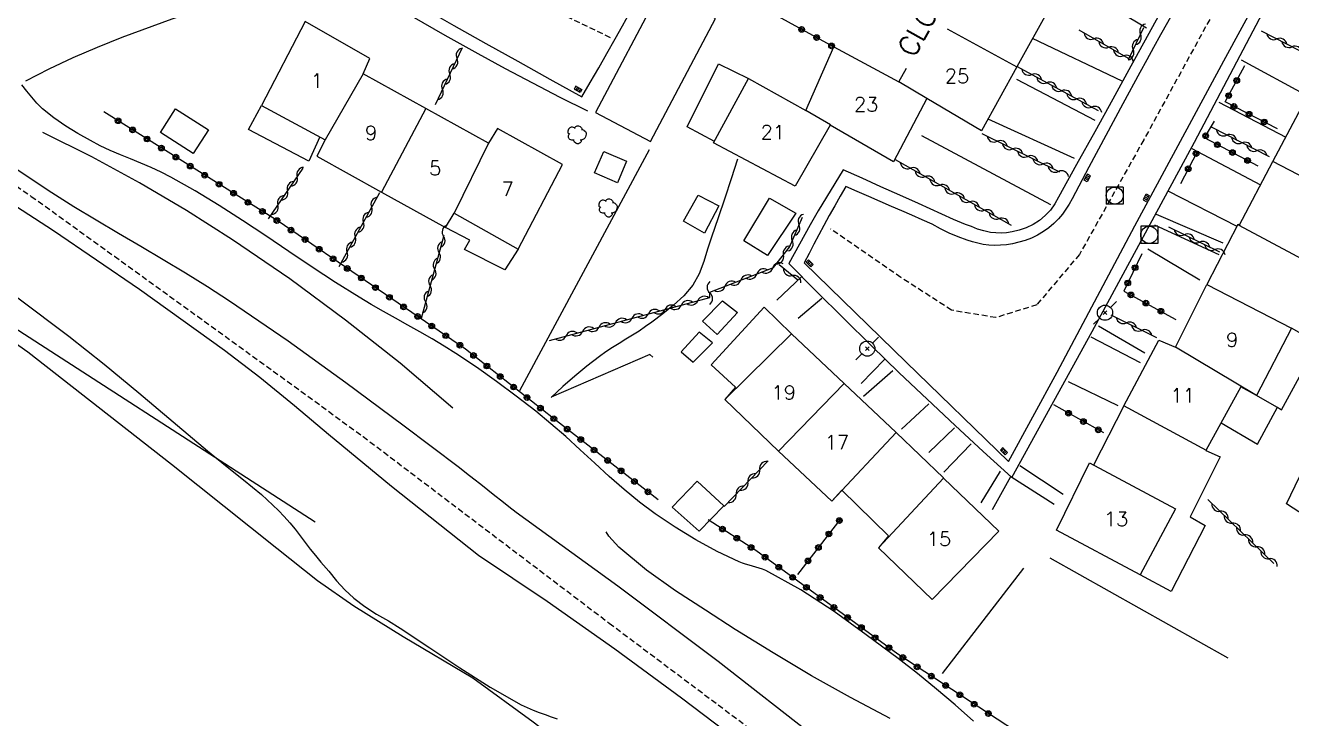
# Model space of a CAD drawing. Header units: millimetres. Extents: x 149000 to 150002, y 151999 to 153000.
# Drawn here: x 149057 to 149168.5, y 152355.3 to 152416.3 of the extents above; entities that cross this region are included whole.
import ezdxf
from ezdxf.enums import TextEntityAlignment as Align

# ---------------------------------------------------------------- set-up
doc = ezdxf.new("R2010")
doc.units = ezdxf.units.MM
doc.linetypes.add('DASHED', pattern=[0.75, 0.5, -0.25])
doc.layers.get('0').update_dxf_attribs({"linetype": 'CONTINUOUS'})
for name, color, linetype in [('W0001', 6, 'DASHED'), ('W0008', 7, 'CONTINUOUS'), ('W0014', 7, 'CONTINUOUS'), ('W0017', 7, 'CONTINUOUS'), ('w0101', 7, 'CONTINUOUS'), ('W0104', 1, 'CONTINUOUS'), ('w0211', 2, 'CONTINUOUS'), ('W0214', 2, 'CONTINUOUS'), ('w0300', 7, 'CONTINUOUS'), ('W0310', 3, 'CONTINUOUS'), ('w0323', 7, 'CONTINUOUS'), ('W0330', 7, 'CONTINUOUS'), ('W0401', 7, 'CONTINUOUS'), ('W0420', 7, 'CONTINUOUS'), ('W0473', 7, 'CONTINUOUS'), ('W0989', 7, 'CONTINUOUS'), ('W0991', 7, 'CONTINUOUS'), ('W1102', 7, 'CONTINUOUS')]:
    doc.layers.add(name, color=color, linetype=linetype)
doc.styles.get("Standard").update_dxf_attribs({"font": 'romans.shx', "width": 0.85})

# ---------------------------------------------------------------- blocks, each defined once
blk = doc.blocks.new('T401')
for p, q in [((-0.3, 0.3), (0, 0.3)), ((-0.3, -0.25), (-0.3, 0.3)), ((-0.3, 0.15), (0, 0.15)), ((-0.3, 0), (0, 0)), ((0, 0.3), (0, -0.25)), ((-0.3, -0.15), (0, -0.15)), ((-0.3, -0.25), (-0.3, -0.3)), ((-0.3, -0.3), (0, -0.3)), ((0, -0.3), (0, -0.25))]:
    blk.add_line(p, q)
blk = doc.blocks.new('T420')
for p, q in [((0.75, 0.75), (-0.75, 0.75)), ((-0.75, 0.75), (-0.75, -0.75)), ((0.75, 0.75), (0.75, -0.75)), ((0.75, -0.75), (-0.75, -0.75))]:
    blk.add_line(p, q)
blk.add_ellipse((0, 0), major_axis=(-0.53, 0.53), ratio=1, start_param=3.926991, end_param=10.210176)
blk = doc.blocks.new('T300')
for p, q in [((-0.8, 0.51), (-0.86, 0.34)), ((-0.86, 0.34), (-0.86, 0.17)), ((-0.86, 0.17), (-0.74, 0.06)), ((-0.69, 0.63), (-0.8, 0.51)), ((-0.8, -0.06), (-0.74, 0.06)), ((-0.74, 0.06), (-0.69, 0.11)), ((-0.57, 0.69), (-0.69, 0.63)), ((-0.46, 0.69), (-0.57, 0.69)), ((-0.29, 0.63), (-0.46, 0.69)), ((-0.29, 0.63), (-0.17, 0.74)), ((-0.23, 0.57), (-0.29, 0.63)), ((-0.17, 0.74), (-0.06, 0.8)), ((-0.06, 0.8), (0.06, 0.8)), ((0.06, 0.8), (0.23, 0.74)), ((0.23, 0.74), (0.34, 0.63)), ((0.34, 0.63), (0.4, 0.51)), ((0.46, 0.46), (0.34, 0.46)), ((0.4, 0.51), (0.4, 0.46)), ((0.57, 0.4), (0.46, 0.46)), ((0.57, 0.4), (0.69, 0.29)), ((0.69, 0.29), (0.74, 0.17)), ((0.74, 0.06), (0.69, -0.17)), ((0.74, 0.17), (0.74, 0.06)), ((-0.8, -0.17), (-0.8, -0.06)), ((-0.8, -0.23), (-0.8, -0.17)), ((-0.74, -0.34), (-0.8, -0.23)), ((-0.69, -0.4), (-0.74, -0.34)), ((-0.51, -0.46), (-0.69, -0.4)), ((-0.4, -0.46), (-0.51, -0.46)), ((-0.4, -0.46), (-0.34, -0.46)), ((-0.34, -0.46), (-0.34, -0.4)), ((-0.34, -0.51), (-0.34, -0.46)), ((-0.29, -0.63), (-0.34, -0.51)), ((-0.17, -0.74), (-0.29, -0.63)), ((-0.06, -0.8), (-0.17, -0.74)), ((0.06, -0.8), (-0.06, -0.8)), ((0.17, -0.74), (0.06, -0.8)), ((0.23, -0.69), (0.17, -0.74)), ((0.29, -0.46), (0.23, -0.46)), ((0.29, -0.63), (0.23, -0.69)), ((0.46, -0.4), (0.29, -0.46)), ((0.34, -0.51), (0.29, -0.63)), ((0.34, -0.51), (0.34, -0.46)), ((0.57, -0.34), (0.46, -0.4)), ((0.63, -0.29), (0.57, -0.34)), ((0.69, -0.17), (0.63, -0.29))]:
    blk.add_line(p, q)
blk = doc.blocks.new('T473')
for p, q in [((-0.166667, 0.166667), (0.166667, -0.166667)), ((-0.166667, -0.166667), (0.166667, 0.166667)), ((0.500001, 0.500001), (1.000002, 1.000002)), ((-1.000002, -1.000002), (-0.500001, -0.500001))]:
    blk.add_line(p, q)
blk.add_ellipse((0, 0), major_axis=(0.471405, 0.471405), ratio=1, start_param=5.4977871438, end_param=11.780972451)
blk = doc.blocks.new('t323o')
at = {"color": 0, "linetype": 'Continuous'}
for radius in [0.25, 0.15]:
    blk.add_circle((0, 0), radius, dxfattribs=at)
blk = doc.blocks.new('t310o')
at = {"color": 0, "linetype": 'Continuous'}
for centre, start, end in [((-0.5, 0.38), 216.8699, 323.1304), ((0.5, -0.37), 36.8699, 143.1303)]:
    blk.add_arc(centre, 0.625, start, end, dxfattribs=at)

msp = doc.modelspace()

# ---------------------------------------------------------------- linework, layer by layer
at = {"layer": 'W0001'}
for points in [[(149108.52, 152415.25), (149102.68, 152418.07), (149097.95, 152421.02), (149095.87, 152423.65), (149095.33, 152426.91), (149095.92, 152430.98), (149097.66, 152434.78), (149101.25, 152440.97), (149104.68, 152447.87), (149106.52, 152452.32), (149108.06, 152457.24)], [(149172.37, 152441.53), (149168.77, 152431.56), (149163.09, 152420.15), (149155.48, 152406.25), (149149.82, 152396.17), (149146.06, 152391.73), (149142.45, 152390.6), (149138.56, 152391.25), (149134.1, 152394.14), (149127.89, 152398.41)], [(149014, 152431.38), (149017.35, 152429.01), (149020.71, 152426.65), (149024.07, 152424.3), (149027.45, 152421.98), (149031.82, 152419.02), (149036.2, 152416.09), (149040.59, 152413.19), (149045, 152410.3), (149048.06, 152407.94), (149051.2, 152405.7), (149054.37, 152403.5), (149057.53, 152401.28), (149064.85, 152396.01), (149072.16, 152390.73), (149079.46, 152385.44), (149086.75, 152380.13), (149108.42, 152363.7), (149133.49, 152344.89), (149168.42, 152315.34), (149203.96, 152282.76)]]:
    msp.add_lwpolyline(points, dxfattribs=at)
at = {"layer": 'W0008'}
for points in [[(149043.93, 152408.06), (149051.77, 152403.26), (149059.48, 152398.27), (149067.07, 152393.1), (149074.54, 152387.74), (149077.66, 152385.35), (149080.7, 152382.87), (149083.71, 152380.34), (149086.73, 152377.83), (149089.25, 152375.77), (149091.79, 152373.73), (149094.34, 152371.7), (149096.9, 152369.69)], [(149100.21, 152373.45), (149099.58, 152373.94), (149098.96, 152374.43), (149098.34, 152374.92), (149097.72, 152375.41), (149097.11, 152375.9), (149096.49, 152376.39), (149095.86, 152376.88), (149095.24, 152377.36), (149090.25, 152381.13), (149085.22, 152384.87), (149080.14, 152388.52), (149074.98, 152392.06), (149073.06, 152393.31), (149071.11, 152394.51), (149069.15, 152395.69), (149067.17, 152396.85), (149065.2, 152398.01), (149063.23, 152399.18), (149061.28, 152400.37), (149059.34, 152401.6), (149055.41, 152404.19)], [(149176.65, 152310.1), (149166.44, 152319.33), (149156.21, 152328.56), (149145.87, 152337.68), (149135.34, 152346.57), (149126.74, 152353.52), (149118.01, 152360.32), (149109.17, 152366.96), (149100.21, 152373.45)], [(149096.9, 152369.69), (149102.95, 152365.62), (149108.91, 152361.43), (149114.79, 152357.13), (149120.59, 152352.71), (149125.04, 152349.13), (149129.39, 152345.44), (149133.71, 152341.71), (149138.04, 152338), (149144.9, 152332.21), (149151.77, 152326.43), (149158.62, 152320.63), (149165.44, 152314.78), (149169.98, 152310.82), (149174.5, 152306.82), (149179.01, 152302.81), (149183.52, 152298.8), (149192, 152291.26), (149200.46, 152283.7), (149208.92, 152276.13), (149217.37, 152268.55)]]:
    msp.add_lwpolyline(points, dxfattribs=at)
at = {"layer": 'W0014'}
for points in [[(149143.58, 152377.93), (149147.86, 152385.81), (149154.7, 152398.67), (149162.52, 152413.21), (149168.82, 152424.77), (149172.94, 152432.64)], [(149143.86, 152376.52), (149150.95, 152389.39), (149159.94, 152406.06), (149167.12, 152419.68), (149174.09, 152432.51)], [(149163.22, 152428.92), (149161.01, 152424.87), (149158.79, 152420.83), (149156.57, 152416.78), (149154.35, 152412.74), (149152.76, 152409.85), (149151.17, 152406.97), (149149.57, 152404.08), (149147.98, 152401.2)], [(149163.65, 152427.67), (149162.75, 152426), (149161.85, 152424.33), (149160.94, 152422.67), (149160.03, 152421), (149159.42, 152419.9), (149158.81, 152418.8), (149158.19, 152417.7), (149157.58, 152416.6), (149156.96, 152415.5), (149156.35, 152414.4), (149155.74, 152413.3), (149155.14, 152412.2), (149153.63, 152409.42), (149152.13, 152406.64), (149150.64, 152403.86), (149149.17, 152401.07)], [(149086.53, 152421.01), (149088.58, 152419.84), (149090.63, 152418.67), (149092.69, 152417.5), (149094.74, 152416.33), (149097.56, 152414.75), (149100.37, 152413.17), (149103.19, 152411.6), (149106.01, 152410.03)], [(149106.54, 152408.77), (149104.1, 152409.99), (149101.68, 152411.24), (149099.27, 152412.52), (149096.87, 152413.82), (149093.96, 152415.45), (149091.07, 152417.12), (149088.19, 152418.82), (149085.34, 152420.55)], [(149106.01, 152410.03), (149106.75, 152411.31), (149107.49, 152412.59), (149108.22, 152413.87), (149108.95, 152415.15), (149109.59, 152416.3), (149110.23, 152417.46), (149110.86, 152418.61), (149111.49, 152419.77)], [(149129.02, 152403.62), (149128.27, 152402.41), (149127.54, 152401.2), (149126.82, 152399.99), (149126.11, 152398.76), (149125.63, 152397.92), (149125.16, 152397.08), (149124.69, 152396.23), (149124.23, 152395.38)], [(149147.98, 152401.2), (149147.65, 152400.61), (149147.26, 152400.07), (149146.8, 152399.58), (149146.29, 152399.14), (149145.73, 152398.79), (149145.14, 152398.51), (149144.52, 152398.3), (149143.89, 152398.15), (149143.41, 152398.07), (149142.93, 152398.04), (149142.45, 152398.06), (149141.98, 152398.11), (149141.41, 152398.23), (149140.85, 152398.4), (149140.31, 152398.61), (149139.78, 152398.81), (149138.73, 152399.24), (149137.71, 152399.7), (149136.68, 152400.17), (149135.66, 152400.64), (149134, 152401.38), (149132.34, 152402.13), (149130.68, 152402.87), (149129.02, 152403.62)], [(149129.25, 152402.14), (149128.76, 152401.29), (149128.27, 152400.43), (149127.79, 152399.58), (149127.32, 152398.71), (149126.88, 152397.9), (149126.44, 152397.08), (149126.01, 152396.26), (149125.59, 152395.43)], [(149136.85, 152398.82), (149135.96, 152399.22), (149135.07, 152399.61), (149134.17, 152400.01), (149133.28, 152400.4), (149132.27, 152400.84), (149131.27, 152401.27), (149130.26, 152401.71), (149129.25, 152402.14)], [(149149.17, 152401.07), (149148.92, 152400.59), (149148.63, 152400.14), (149148.32, 152399.71), (149147.97, 152399.31), (149147.55, 152398.9), (149147.11, 152398.52), (149146.64, 152398.17), (149146.14, 152397.87), (149145.61, 152397.61), (149145.05, 152397.4), (149144.48, 152397.24), (149143.91, 152397.11), (149143.39, 152397.02), (149142.88, 152396.97), (149142.35, 152396.96), (149141.83, 152396.98), (149141.35, 152397.05), (149140.87, 152397.15), (149140.4, 152397.28), (149139.93, 152397.43), (149139.13, 152397.72), (149138.35, 152398.05), (149137.59, 152398.42), (149136.84, 152398.83)], [(149124.23, 152395.38), (149126.64, 152392.94), (149129.06, 152390.53), (149131.5, 152388.13), (149133.96, 152385.75), (149136.41, 152383.42), (149138.87, 152381.1), (149141.35, 152378.81), (149143.85, 152376.54)], [(149125.59, 152395.43), (149134.57, 152386.68), (149143.57, 152377.93)]]:
    msp.add_lwpolyline(points, dxfattribs=at)
at = {"layer": 'W0017'}
for points in [[(149155.72, 152416.1), (149151.07, 152418.9)], [(149153.59, 152411.41), (149145.68, 152415.17)], [(149164.05, 152413.29), (149169.91, 152410.13)], [(149151.19, 152407.95), (149144.31, 152411.56)], [(149162.08, 152409.56), (149167.98, 152406.48)], [(149149.39, 152404.61), (149141.77, 152408.08)], [(149147.29, 152400.52), (149135.93, 152406.61)], [(149159.7, 152405.49), (149165.76, 152402.28)], [(149157.6, 152401.76), (149163.67, 152398.65)], [(149156.43, 152398.77), (149162.08, 152396.16)], [(149156.57, 152399.71), (149162.45, 152397.19)], [(149155.85, 152396.65), (149160.43, 152393.92)], [(149125.34, 152394.2), (149123.18, 152392.15)], [(149125.06, 152390.54), (149127.15, 152392.31)], [(149151.51, 152389.88), (149155.58, 152387.49)], [(149155.2, 152386.61), (149150.86, 152388.89)], [(149132.66, 152386.91), (149130.61, 152384.8)], [(149130.82, 152383.67), (149133.39, 152385.95)], [(149148.82, 152384.97), (149153.21, 152382.86)], [(149136.57, 152383.01), (149134.15, 152380.77)], [(149136.55, 152378.72), (149138.82, 152380.91)], [(149140.29, 152379.5), (149137.87, 152376.98)], [(149148.38, 152375.03), (149144.58, 152377.55)], [(149142.85, 152377.08), (149141.14, 152374.28)], [(149142.17, 152373.71), (149143.77, 152376.62), (149147.6, 152374.16)]]:
    msp.add_lwpolyline(points, dxfattribs=at)
at = {"layer": 'w0101'}
for points in [[(149147.2, 152417.92), (149144.31, 152412.69)], [(149086.75, 152412.06), (149087.34, 152413.41), (149081.66, 152416.68), (149077.81, 152409.29), (149083.42, 152406.26)], [(149125.72, 152408.85), (149128.2, 152414.44), (149133.91, 152411.35)], [(149092.28, 152409.01), (149086.75, 152412.06)], [(149133.91, 152411.35), (149134.59, 152412.57)], [(149144.31, 152412.69), (149141.2, 152407.04)], [(149127.88, 152407.55), (149124.79, 152402.18), (149117.61, 152405.98), (149120.69, 152411.67), (149125.72, 152408.85)], [(149136.38, 152409.89), (149133.46, 152404.33), (149127.88, 152407.55)], [(149141.2, 152407.04), (149136.38, 152409.89)], [(149166.85, 152404.34), (149169.9, 152410.11), (149177.23, 152406.13), (149174.23, 152400.5)], [(149097.79, 152405.97), (149092.28, 152409.01)], [(149104.29, 152404.08), (149098.57, 152407.24), (149097.79, 152405.97)], [(149083.42, 152406.26), (149082.68, 152404.83), (149088.38, 152401.66)], [(149171.2, 152394.8), (149163.87, 152398.71), (149166.85, 152404.34)], [(149094.76, 152399.81), (149100.39, 152396.62), (149104.29, 152404.08)], [(149088.38, 152401.66), (149093.99, 152398.54), (149094.76, 152399.81)], [(149158.29, 152387.99), (149161.04, 152393.52), (149168.48, 152389.67), (149165.4, 152383.75)], [(149118.6, 152383.4), (149124.47, 152389.16)], [(149129.11, 152384.8), (149124.47, 152389.16)], [(149161.01, 152378.9), (149153.73, 152382.84), (149156.8, 152388.61), (149158.29, 152387.99)], [(149119.54, 152384.48), (149118.6, 152383.4)], [(149133.67, 152380.48), (149129.11, 152384.8)], [(149129.11, 152384.8), (149129.11, 152384.8)], [(149164.02, 152384.51), (149160.96, 152378.89), (149161.01, 152378.9)], [(149165.4, 152383.75), (149164.02, 152384.51)], [(149118.6, 152383.4), (149123.32, 152378.85)], [(149133.67, 152380.48), (149128.02, 152374.44)], [(149133.67, 152380.48), (149133.67, 152380.48)], [(149123.32, 152378.85), (149128.02, 152374.44)], [(149137.86, 152376.46), (149132.14, 152370.34)], [(149142.71, 152371.79), (149137.86, 152376.46)], [(149128.02, 152374.44), (149128.91, 152375.41)], [(149132.14, 152370.34), (149136.85, 152365.78), (149142.71, 152371.79)], [(149133, 152371.4), (149132.14, 152370.34)]]:
    msp.add_lwpolyline(points, dxfattribs=at)
msp.add_lwpolyline([(149158.29, 152373.77), (149155.16, 152367.94), (149147.81, 152371.87), (149150.71, 152377.8)], close=True, dxfattribs=at)
at = {"layer": 'W0104'}
for points in [[(149112.93, 152419.49), (149107.2, 152408.66), (149112.04, 152406.1), (149117.77, 152416.93)], [(149070.23, 152408.99), (149073.12, 152407.15), (149071.79, 152405.06), (149068.9, 152406.9)], [(149107.94, 152405.23), (149109.95, 152404.37), (149109.14, 152402.48), (149107.12, 152403.35)], [(149118.08, 152400.43), (149116.8, 152398.05), (149114.95, 152399.1), (149116.24, 152401.38)], [(149124.84, 152399.8), (149122.35, 152396.07), (149120.26, 152397.36), (149122.53, 152401.13)], [(149119.71, 152391.05), (149117.91, 152389.11), (149116.64, 152390.29), (149118.4, 152392.07)], [(149116.33, 152389.31), (149114.75, 152387.6), (149115.81, 152386.68), (149117.52, 152388.39)], [(149172.46, 152376.77), (149170.31, 152372.74), (149168.04, 152374.19), (149170, 152378.21)], [(149118.5, 152374.02), (149116.17, 152376.2), (149113.95, 152373.92), (149116.35, 152371.81)]]:
    msp.add_lwpolyline(points, close=True, dxfattribs=at)
for points in [[(149117.68, 152406.11), (149115.28, 152407.41), (149118.03, 152412.94), (149120.69, 152411.67)], [(149082.93, 152406.52), (149081.96, 152404.38), (149076.67, 152407.18), (149077.81, 152409.29)], [(149162.29, 152381.33), (149165.49, 152379.47), (149167.25, 152382.73), (149167.62, 152382.48), (149170.82, 152388.35), (149170.16, 152388.79), (149170.16, 152388.81), (149172.82, 152394.05), (149173.85, 152393.64), (149176.87, 152399.15), (149175.95, 152399.72), (149178.74, 152404.93), (149177.03, 152405.75)], [(149163.99, 152398.64), (149163.75, 152398.8), (149161.04, 152393.52)], [(149100.39, 152396.62), (149099.24, 152394.8), (149095.68, 152396.61), (149096.14, 152397.43), (149093.99, 152398.54)], [(149124.47, 152389.16), (149122.05, 152391.52), (149117.38, 152386.44), (149119.54, 152384.48)], [(149170.82, 152388.35), (149168.48, 152389.67)], [(149167.62, 152382.48), (149165.4, 152383.75)], [(149153.73, 152382.84), (149151.05, 152377.62)], [(149137.86, 152376.46), (149137.86, 152376.49), (149133.67, 152380.48)], [(149160.96, 152378.89), (149162.2, 152378.33), (149159.58, 152373.05), (149160.88, 152372.3), (149157.88, 152366.48), (149155.16, 152367.94)], [(149128.91, 152375.41), (149133, 152371.4)]]:
    msp.add_lwpolyline(points, dxfattribs=at)
at = {"layer": 'w0211'}
for points in [[(149140.49, 152355.07), (149138.87, 152356.49), (149137.23, 152357.89), (149135.56, 152359.26), (149133.85, 152360.57), (149131.05, 152362.66), (149128.22, 152364.71), (149125.29, 152366.64), (149122.21, 152368.33), (149121.92, 152368.45), (149121.63, 152368.55), (149121.33, 152368.64), (149121.03, 152368.72), (149120.73, 152368.8), (149120.43, 152368.88), (149120.14, 152368.98), (149119.85, 152369.1), (149117.93, 152370.01), (149116.05, 152371.03), (149114.23, 152372.14), (149112.47, 152373.32), (149111.07, 152374.36), (149109.73, 152375.46), (149108.42, 152376.6), (149107.14, 152377.77), (149105.87, 152378.95), (149104.59, 152380.12), (149103.29, 152381.26), (149101.95, 152382.36), (149100.23, 152383.69), (149098.49, 152384.98), (149096.72, 152386.24), (149094.92, 152387.45), (149093.88, 152388.1), (149092.82, 152388.74), (149091.75, 152389.35), (149090.68, 152389.95), (149089.6, 152390.55), (149088.53, 152391.15), (149087.46, 152391.76), (149086.4, 152392.39), (149084.32, 152393.69), (149082.26, 152395.04), (149080.22, 152396.41), (149078.19, 152397.79), (149076.14, 152399.15), (149074.07, 152400.48), (149071.97, 152401.77), (149069.83, 152402.98), (149068.96, 152403.42), (149068.08, 152403.83), (149067.18, 152404.21), (149066.28, 152404.58), (149065.38, 152404.94), (149064.49, 152405.33), (149063.6, 152405.74), (149062.74, 152406.19), (149061.64, 152406.81), (149060.56, 152407.47), (149059.51, 152408.19), (149058.53, 152409), (149058.03, 152409.48), (149057.57, 152410), (149057.13, 152410.53), (149056.71, 152411.09)], [(149119.7, 152404.54), (149119.16, 152402.82), (149118.6, 152401.11), (149118.02, 152399.4), (149117.42, 152397.7), (149117.07, 152396.63), (149116.74, 152395.54), (149116.34, 152394.46), (149115.78, 152393.46), (149115, 152392.51), (149114.09, 152391.69), (149113.13, 152390.94), (149112.17, 152390.21), (149111.61, 152389.81), (149111.04, 152389.42), (149110.46, 152389.05), (149109.87, 152388.69), (149109.29, 152388.33), (149108.7, 152387.97), (149108.13, 152387.59), (149107.57, 152387.19), (149106.46, 152386.33), (149105.38, 152385.45), (149104.33, 152384.53), (149103.31, 152383.58)], [(149056.34, 152392.35), (149060.83, 152388.97), (149063.94, 152386.51), (149066.99, 152383.98), (149070.01, 152381.41), (149073.04, 152378.86), (149074.63, 152377.58), (149076.23, 152376.32), (149077.81, 152375.02), (149079.3, 152373.62), (149079.81, 152373.08), (149080.29, 152372.53), (149080.76, 152371.96), (149081.21, 152371.38), (149081.65, 152370.8), (149082.1, 152370.22), (149082.56, 152369.65), (149083.03, 152369.08), (149083.72, 152368.26), (149084.41, 152367.43), (149085.14, 152366.63), (149085.92, 152365.89), (149086.89, 152365.15), (149087.92, 152364.5), (149088.97, 152363.89), (149090, 152363.26), (149092.63, 152361.53), (149095.25, 152359.76), (149097.92, 152358.05), (149100.67, 152356.51), (149101.18, 152356.26), (149101.71, 152356.04), (149102.24, 152355.84), (149102.77, 152355.65), (149103.3, 152355.46), (149103.83, 152355.26)]]:
    msp.add_lwpolyline(points, dxfattribs=at)
at = {"layer": 'W0214'}
for points in [[(149111.98, 152387.34), (149103.31, 152383.6)], [(149111.98, 152387.34), (149112.27, 152387.13)]]:
    msp.add_lwpolyline(points, dxfattribs=at)
at = {"layer": 'w0300'}
for points in [[(149083.36, 152421.02), (149078.84, 152419.77), (149074.35, 152418.4), (149069.91, 152416.89), (149065.5, 152415.27), (149063.34, 152414.4), (149061.2, 152413.47), (149059.09, 152412.48), (149057.01, 152411.43)], [(149094.65, 152382.64), (149090, 152386.59), (149085.21, 152390.38), (149080.29, 152394.01), (149075.25, 152397.46), (149071.2, 152400.03), (149067.07, 152402.46), (149062.85, 152404.75), (149058.56, 152406.89)], [(149111.92, 152405.38), (149100.51, 152384.15)], [(149082.52, 152372.59), (149051.78, 152392.44)], [(149133.14, 152355.3), (149129.67, 152357.15), (149126.24, 152359.07), (149122.85, 152361.07), (149119.51, 152363.15), (149116.88, 152364.83), (149114.25, 152366.54), (149111.69, 152368.37), (149109.27, 152370.39), (149108.96, 152370.7), (149108.67, 152371.02), (149108.39, 152371.37), (149108.14, 152371.73)], [(149137.76, 152359.27), (149144.91, 152368.54)], [(149147.21, 152369.45), (149162.87, 152360.64)]]:
    msp.add_lwpolyline(points, dxfattribs=at)
at = {"layer": 'W0310'}
for points in [[(149155.46, 152416.11), (149154.13, 152413.36), (149154.13, 152413.41), (149149.79, 152415.91)], [(149171.4, 152412.97), (149165.86, 152415.83)], [(149095.46, 152414.36), (149093.1, 152409.34)], [(149151.51, 152408.82), (149144.3, 152412.72)], [(149148.09, 152403.41), (149141.24, 152406.79)], [(149166.55, 152404.75), (149161.44, 152407.36)], [(149143.83, 152398.7), (149133.61, 152404.5)], [(149081.45, 152403.76), (149078.39, 152399.29)], [(149088.19, 152401.6), (149084.61, 152395.06)], [(149103.17, 152388.6), (149117.28, 152392.37), (149117.28, 152392.85), (149122.89, 152395), (149124.28, 152396.8), (149125.42, 152399.45)], [(149093.85, 152397.83), (149091.85, 152390.53)], [(149162.18, 152396.37), (149157.7, 152398.57)], [(149125.03, 152393.89), (149123.37, 152395.25)], [(149156.64, 152388.82), (149152.62, 152390.82)], [(149122.41, 152378), (149118.55, 152373.96)], [(149161.12, 152374.58), (149166.94, 152368.95)]]:
    msp.add_lwpolyline(points, dxfattribs=at)
at = {"layer": 'w0323'}
for points in [[(149128.22, 152414.41), (149121.42, 152418.15)], [(149167.25, 152407.23), (149162.65, 152409.59), (149164.38, 152412.8)], [(149112.74, 152374.55), (149103.5, 152381.73), (149095.77, 152387.83), (149079.26, 152399.09), (149063.91, 152408.73)], [(149165.56, 152403.95), (149160.82, 152406.43), (149161.71, 152407.89)], [(149160.14, 152405.14), (149158.71, 152402.38)], [(149155.31, 152396.23), (149153.73, 152392.94), (149158.3, 152390.44)], [(149151.96, 152380.45), (149147.55, 152382.91)], [(149151.88, 152347.13), (149146.56, 152352.62), (149133.84, 152360.96), (149121.34, 152370.09), (149117.13, 152372.79)], [(149128.81, 152372.9), (149125, 152367.99)]]:
    msp.add_lwpolyline(points, dxfattribs=at)
at = {"layer": 'W0330'}
msp.add_lwpolyline([(149033.15, 152404.51), (149057.23, 152387.6), (149069.88, 152377.7), (149079.15, 152370.3), (149082.72, 152367.45), (149085.92, 152365.22), (149090.26, 152362.53), (149096.4, 152358.87), (149101.73, 152355), (149107.81, 152350.34), (149115.77, 152343.6), (149126.98, 152333.44), (149136.03, 152325.86), (149146.7, 152317.64), (149157.45, 152308.76), (149166.62, 152301.51), (149177.58, 152292.56)], dxfattribs=at)
at = {"layer": 'W1102'}
for points in [[(149138.17, 152416.04), (149144.31, 152412.69)], [(149086.75, 152412.06), (149083.42, 152406.26)], [(149136.38, 152409.89), (149133.91, 152411.35)], [(149092.28, 152409.01), (149088.38, 152401.66)], [(149127.89, 152407.58), (149125.72, 152408.85)], [(149097.79, 152405.97), (149094.76, 152399.81)], [(149174.23, 152400.5), (149166.85, 152404.34)], [(149165.4, 152383.75), (149158.29, 152387.99)], [(149123.32, 152378.85), (149129.11, 152384.8)]]:
    msp.add_lwpolyline(points, dxfattribs=at)

# ---------------------------------------------------------------- block references
at = {"layer": 'w0300'}
for p in [(149105.64, 152406.69), (149108.37, 152400.25)]:
    msp.add_blockref('T300', p, dxfattribs=at)
at = {"layer": 'W0310'}
for p, rotation in [((149155.19, 152415.55), 244.2562773453481), ((149151.09, 152415.16), 150.0919237354175), ((149167.2, 152415.14), 152.6062135105112), ((149095.01, 152413.41), 244.7697456115171), ((149152.39, 152414.41), 150.0919237354175), ((149153.69, 152413.66), 150.0919237354175), ((149154.54, 152414.2), 244.2562773453481), ((149168.53, 152414.45), 152.6062135105112), ((149094.37, 152412.06), 244.7697456115171), ((149145.62, 152412.01), 151.5696117132607), ((149093.73, 152410.7), 244.7697456115171), ((149146.94, 152411.29), 151.5696117132607), ((149148.26, 152410.58), 151.5696117132607), ((149149.58, 152409.86), 151.5696117132607), ((149150.9, 152409.15), 151.5696117132607), ((149142.58, 152406.13), 153.733448983403), ((149162.78, 152406.67), 152.9121019213079), ((149164.11, 152405.99), 152.9121019213079), ((149143.93, 152405.46), 153.733448983403), ((149145.27, 152404.8), 153.733448983403), ((149165.45, 152405.31), 152.9121019213079), ((149134.92, 152403.76), 150.3967060083894), ((149146.62, 152404.14), 153.733448983403), ((149080.94, 152403.01), 235.5902110135596), ((149136.22, 152403.02), 150.3967060083894), ((149147.96, 152403.47), 153.733448983403), ((149080.09, 152401.77), 235.5902110135596), ((149137.53, 152402.28), 150.3967060083894), ((149138.83, 152401.54), 150.3967060083894), ((149079.24, 152400.53), 235.5902110135596), ((149087.49, 152400.32), 241.2895531537913), ((149140.14, 152400.8), 150.3967060083894), ((149086.77, 152399), 241.2895531537913), ((149125.13, 152398.77), 66.72317223956064), ((149141.44, 152400.06), 150.3967060083894), ((149142.74, 152399.32), 150.3967060083894), ((149086.05, 152397.69), 241.2895531537913), ((149093.83, 152397.76), 254.6598846068722), ((149124.54, 152397.39), 66.72317223956064), ((149159.05, 152397.91), 153.8150999452788), ((149160.39, 152397.25), 153.8150999452788), ((149085.33, 152396.37), 241.2895531537913), ((149093.43, 152396.32), 254.6598846068722), ((149123.76, 152396.12), 52.08307700236708), ((149161.74, 152396.59), 153.8150999452788), ((149093.04, 152394.87), 254.6598846068722), ((149122.81, 152394.97), 21.00735968266557), ((149092.64, 152393.42), 254.6598846068722), ((149120.01, 152393.9), 21.00735968266557), ((149121.41, 152394.44), 21.00735968266557), ((149124.53, 152394.3), 140.802590738838), ((149117.28, 152392.77), 89.52154949863655), ((149118.61, 152393.36), 21.00735968266557), ((149092.24, 152391.98), 254.6598846068722), ((149114.77, 152391.7), 14.96251482657989), ((149116.22, 152392.09), 14.96251482657989), ((149110.42, 152390.54), 14.96251482657989), ((149111.87, 152390.93), 14.96251482657989), ((149113.32, 152391.31), 14.96251482657989), ((149106.07, 152389.38), 14.96251482657989), ((149107.52, 152389.76), 14.96251482657989), ((149108.97, 152390.15), 14.96251482657989), ((149153.96, 152390.15), 153.5888927300474), ((149155.3, 152389.48), 153.5888927300474), ((149104.62, 152388.99), 14.96251482657989), ((149121.66, 152377.21), 226.2188752351672), ((149120.63, 152376.13), 226.2188752351672), ((149119.59, 152375.05), 226.2188752351672), ((149162.2, 152373.54), 315.957401730401), ((149163.27, 152372.5), 315.957401730401), ((149164.35, 152371.46), 315.957401730401), ((149165.43, 152370.41), 315.957401730401), ((149166.51, 152369.37), 315.957401730401)]:
    msp.add_blockref('t310o', p, dxfattribs=dict(at, rotation=rotation))
at = {"layer": 'w0323'}
for p, rotation in [((149125.36, 152415.98), 151.1885591723814), ((149126.68, 152415.26), 151.1885591723814), ((149127.99, 152414.53), 151.1885591723814), ((149163.67, 152411.48), 61.73017859708967), ((149162.96, 152410.15), 61.73017859708967), ((149163.42, 152409.2), 152.8303449263684), ((149164.76, 152408.51), 152.8303449263684), ((149065.18, 152407.93), 147.8766209465481), ((149166.09, 152407.83), 152.8303449263684), ((149066.45, 152407.13), 147.8766209465481), ((149067.72, 152406.33), 147.8766209465481), ((149160.93, 152406.61), 58.54654787468262), ((149068.99, 152405.53), 147.8766209465481), ((149160.09, 152405.04), 242.5105041538034), ((149161.96, 152405.83), 152.3716428473059), ((149163.29, 152405.14), 152.3716428473059), ((149070.26, 152404.74), 147.8766209465481), ((149071.53, 152403.94), 147.8766209465481), ((149164.62, 152404.44), 152.3716428473059), ((149072.8, 152403.14), 147.8766209465481), ((149159.4, 152403.71), 242.5105041538034), ((149074.07, 152402.34), 147.8766209465481), ((149075.34, 152401.55), 147.8766209465481), ((149076.61, 152400.75), 147.8766209465481), ((149077.88, 152399.95), 147.8766209465481), ((149079.16, 152399.15), 147.8766209465481), ((149080.4, 152398.31), 145.69697545245), ((149081.64, 152397.47), 145.69697545245), ((149082.88, 152396.62), 145.69697545245), ((149084.11, 152395.78), 145.69697545245), ((149154.72, 152395), 244.2077450891954), ((149085.35, 152394.93), 145.69697545245), ((149086.59, 152394.09), 145.69697545245), ((149087.83, 152393.24), 145.69697545245), ((149154.07, 152393.65), 244.2077450891954), ((149089.07, 152392.39), 145.69697545245), ((149154.35, 152392.6), 331.3912933560194), ((149155.67, 152391.88), 331.3912933560194), ((149090.31, 152391.55), 145.69697545245), ((149091.55, 152390.7), 145.69697545245), ((149156.99, 152391.16), 331.3912933560194), ((149092.79, 152389.86), 145.69697545245), ((149094.03, 152389.01), 145.69697545245), ((149095.27, 152388.17), 145.69697545245), ((149096.47, 152387.27), 141.7365261543733), ((149097.65, 152386.34), 141.7365261543733), ((149098.82, 152385.41), 141.7365261543733), ((149100, 152384.49), 141.7365261543733), ((149101.18, 152383.56), 141.7365261543733), ((149102.36, 152382.63), 141.7365261543733), ((149103.54, 152381.7), 142.1795350894646), ((149148.86, 152382.18), 150.8242001150277), ((149104.72, 152380.78), 142.1795350894646), ((149150.17, 152381.45), 150.8242001150277), ((149151.48, 152380.72), 150.8242001150277), ((149105.91, 152379.86), 142.1795350894646), ((149107.09, 152378.94), 142.1795350894646), ((149108.28, 152378.02), 142.1795350894646), ((149109.46, 152377.1), 142.1795350894646), ((149110.64, 152376.18), 142.1795350894646), ((149111.83, 152375.26), 142.1795350894646), ((149128.68, 152372.73), 232.1880711065299), ((149118.39, 152371.98), 147.2537591482656), ((149127.76, 152371.55), 232.1880711065299), ((149119.65, 152371.17), 147.2537591482656), ((149120.91, 152370.36), 147.2537591482656), ((149122.14, 152369.5), 143.8659519707548), ((149126.84, 152370.36), 232.1880711065299), ((149123.35, 152368.62), 143.8659519707548), ((149125.92, 152369.18), 232.1880711065299), ((149124.57, 152367.73), 143.8659519707548), ((149125.78, 152366.85), 143.8659519707548), ((149126.99, 152365.96), 143.8659519707548), ((149128.2, 152365.08), 143.8659519707548), ((149129.41, 152364.19), 143.8659519707548), ((149130.62, 152363.31), 143.8659519707548), ((149131.83, 152362.42), 143.8659519707548), ((149133.05, 152361.54), 143.8659519707548), ((149134.27, 152360.68), 146.758183338938), ((149135.53, 152359.85), 146.758183338938), ((149136.78, 152359.03), 146.758183338938), ((149138.04, 152358.21), 146.758183338938), ((149139.29, 152357.39), 146.758183338938), ((149140.55, 152356.56), 146.758183338938), ((149141.8, 152355.74), 146.758183338938)]:
    msp.add_blockref('t323o', p, dxfattribs=dict(at, rotation=rotation))
at = {"layer": 'W0401'}
for p, rotation in [((149105.6, 152410.57), 240.9864672221424), ((149150.38, 152402.97), 152.0640431724496), ((149155.83, 152401.1), 331.730721289531), ((149125.96, 152395.27), 225.7171422004719), ((149143.07, 152378.73), 225.7971783571662)]:
    msp.add_blockref('T401', p, dxfattribs=dict(at, rotation=rotation))
at = {"layer": 'W0420'}
for p in [(149152.93, 152401.35), (149155.97, 152397.89)]:
    msp.add_blockref('T420', p, dxfattribs=at)
at = {"layer": 'W0473'}
for p in [(149152.07, 152391.03), (149131.14, 152387.87)]:
    msp.add_blockref('T473', p, dxfattribs=at)

# ---------------------------------------------------------------- texts
at = {"layer": 'W0989'}
msp.add_text('CLOS DU THUYA', height=1.75, rotation=61.7499, dxfattribs=at).set_placement((149135.27, 152413.42))
at = {"layer": 'W0991'}
for s, p in [('1', (149082.68, 152411.47)), ('25', (149139.04, 152411.88)), ('23', (149131.04, 152409.38)), ('9', (149087.45, 152406.86)), ('21', (149122.82, 152406.93)), ('5', (149093.1, 152403.77)), ('7', (149099.48, 152401.93)), ('9', (149163.27, 152388.64)), ('19', (149123.78, 152384.01)), ('11', (149158.91, 152383.75)), ('17', (149128.46, 152379.62)), ('13', (149153.05, 152372.87)), ('15', (149137.46, 152371.12))]:
    msp.add_text(s, height=1.25, dxfattribs=at).set_placement(p, align=Align.MIDDLE_CENTER)

doc.saveas('drawing.dxf')
